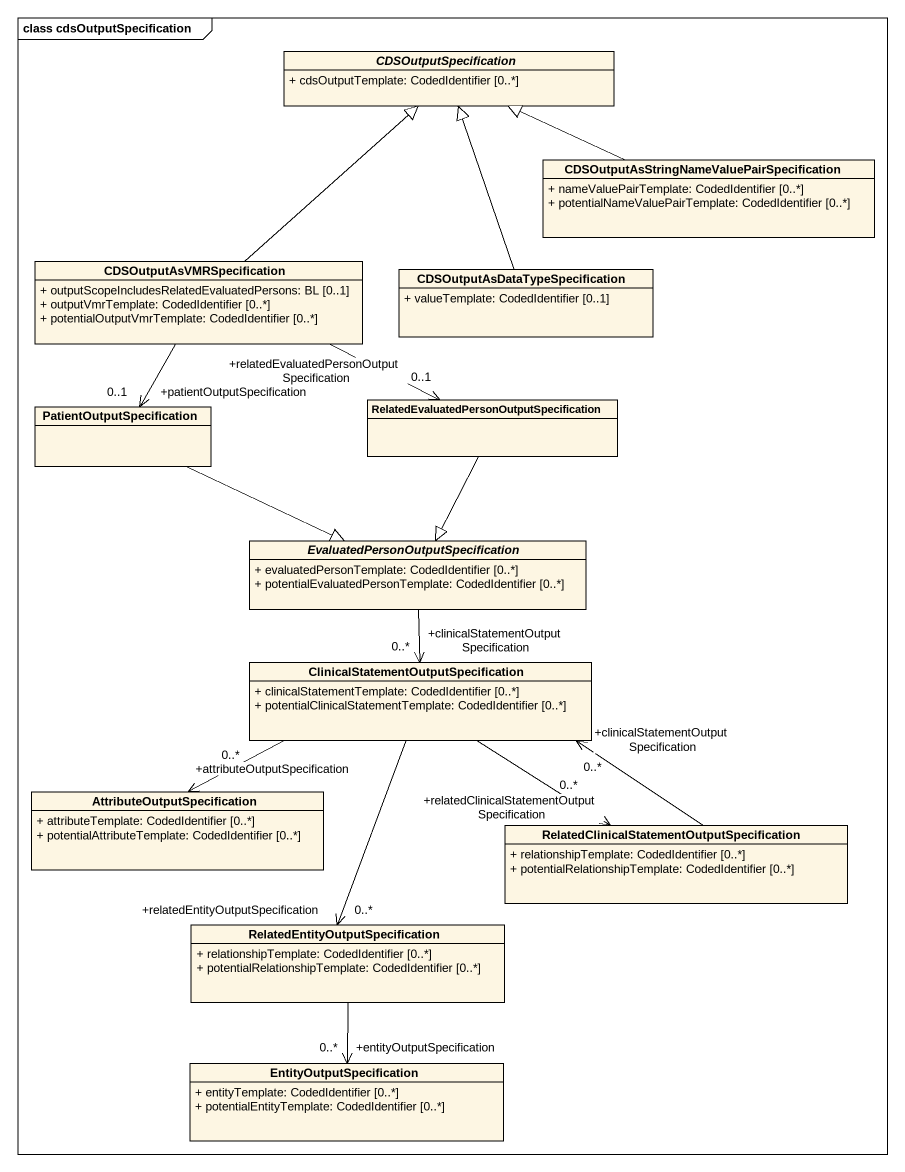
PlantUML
@startuml
mainframe class cdsOutputSpecification
hide circle
hide empty members
skinparam classAttributeIconSize 0
abstract class CDSOutputSpecification {
  + cdsOutputTemplate: CodedIdentifier [0..*]
}
class "CDSOutputAsStringNameValuePairSpecification" as CDSOutputAsStringNameValuePa {
  + nameValuePairTemplate: CodedIdentifier [0..*]
  + potentialNameValuePairTemplate: CodedIdentifier [0..*]
}
class CDSOutputAsVMRSpecification {
  + outputScopeIncludesRelatedEvaluatedPersons: BL [0..1]
  + outputVmrTemplate: CodedIdentifier [0..*]
  + potentialOutputVmrTemplate: CodedIdentifier [0..*]
}
class "CDSOutputAsDataTypeSpecification" as CDSOutputAsDataTypeSpecifica {
  + valueTemplate: CodedIdentifier [0..1]
}
class "RelatedEvaluatedPersonOutputSpecification" as RelatedEvaluatedPersonOutput
class PatientOutputSpecification
abstract class "EvaluatedPersonOutputSpecification" as EvaluatedPersonOutputSpecifi {
  + evaluatedPersonTemplate: CodedIdentifier [0..*]
  + potentialEvaluatedPersonTemplate: CodedIdentifier [0..*]
}
class "ClinicalStatementOutputSpecification" as ClinicalStatementOutputSpeci {
  + clinicalStatementTemplate: CodedIdentifier [0..*]
  + potentialClinicalStatementTemplate: CodedIdentifier [0..*]
}
class AttributeOutputSpecification {
  + attributeTemplate: CodedIdentifier [0..*]
  + potentialAttributeTemplate: CodedIdentifier [0..*]
}
class "RelatedClinicalStatementOutputSpecification" as RelatedClinicalStatementOutp {
  + relationshipTemplate: CodedIdentifier [0..*]
  + potentialRelationshipTemplate: CodedIdentifier [0..*]
}
class "RelatedEntityOutputSpecification" as RelatedEntityOutputSpecifica {
  + relationshipTemplate: CodedIdentifier [0..*]
  + potentialRelationshipTemplate: CodedIdentifier [0..*]
}
class EntityOutputSpecification {
  + entityTemplate: CodedIdentifier [0..*]
  + potentialEntityTemplate: CodedIdentifier [0..*]
}
CDSOutputAsStringNameValuePa -left-|> CDSOutputSpecification
CDSOutputAsVMRSpecification -up-|> CDSOutputSpecification
CDSOutputAsVMRSpecification -right-> "+relatedEvaluatedPersonOutputSpecification\n0..1" RelatedEvaluatedPersonOutput
CDSOutputAsVMRSpecification --> "+patientOutputSpecification\n0..1" PatientOutputSpecification
CDSOutputAsDataTypeSpecifica -up-|> CDSOutputSpecification
RelatedEvaluatedPersonOutput --|> EvaluatedPersonOutputSpecifi
PatientOutputSpecification -right-|> EvaluatedPersonOutputSpecifi
EvaluatedPersonOutputSpecifi --> "+clinicalStatementOutputSpecification\n0..*" ClinicalStatementOutputSpeci
ClinicalStatementOutputSpeci -left-> "+attributeOutputSpecification\n0..*" AttributeOutputSpecification
ClinicalStatementOutputSpeci --> "+relatedClinicalStatementOutputSpecification\n0..*" RelatedClinicalStatementOutp
ClinicalStatementOutputSpeci --> "+relatedEntityOutputSpecification\n0..*" RelatedEntityOutputSpecifica
RelatedClinicalStatementOutp -up-> "+clinicalStatementOutputSpecification\n0..*" ClinicalStatementOutputSpeci
RelatedEntityOutputSpecifica --> "+entityOutputSpecification\n0..*" EntityOutputSpecification
@enduml
